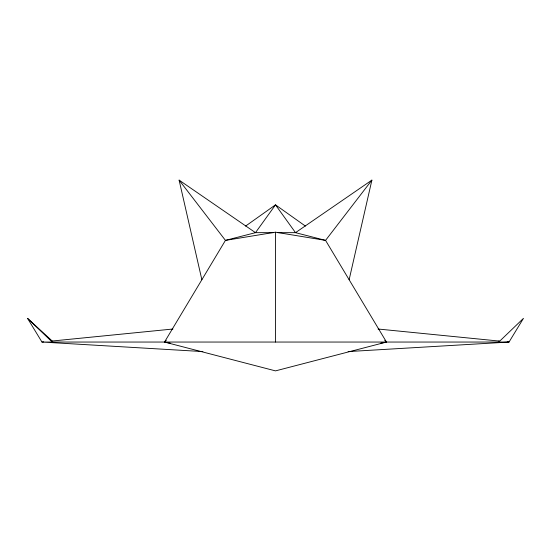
<?xml version="1.0" encoding="UTF-8"?>
<svg xmlns="http://www.w3.org/2000/svg" width="551" height="551" viewBox="0 0 551 551"><rect width="100%" height="100%" fill="white"/><g stroke="black" fill="none" stroke-linecap="round" stroke-linejoin="round"><path stroke-width="0.83" d="M349.134 279.729L371.897 180.115L295.508 232.66L277.628 232.66M371.897 180.115L325.558 240.381L275.5 232.191L225.442 240.381L164.522 342.047L275.5 370.885L386.478 342.047L325.558 240.381L295.508 232.66L275.5 204.855L245.601 226.075M166.285 340.284L164.522 342.047L170.404 343.177M380.596 343.177L386.478 342.047L384.715 340.284M43.681 341.875L41.966 342.047L27.55 318.361L52.228 341.028L52.228 342.047L27.55 318.361M51.381 341.11L172.938 329.016M348.108 351.579L509.034 342.047L523.45 318.361L498.772 342.047L498.772 341.028M273.372 232.66L255.492 232.66L225.442 240.381L179.103 180.115L201.866 279.729M202.892 351.579L41.966 342.047L509.034 342.047L507.319 341.875M378.062 329.016L499.619 341.11M179.103 180.115L255.492 232.66L275.5 204.855L305.399 226.075M275.5 232.191L275.5 342.047"/></g></svg>
